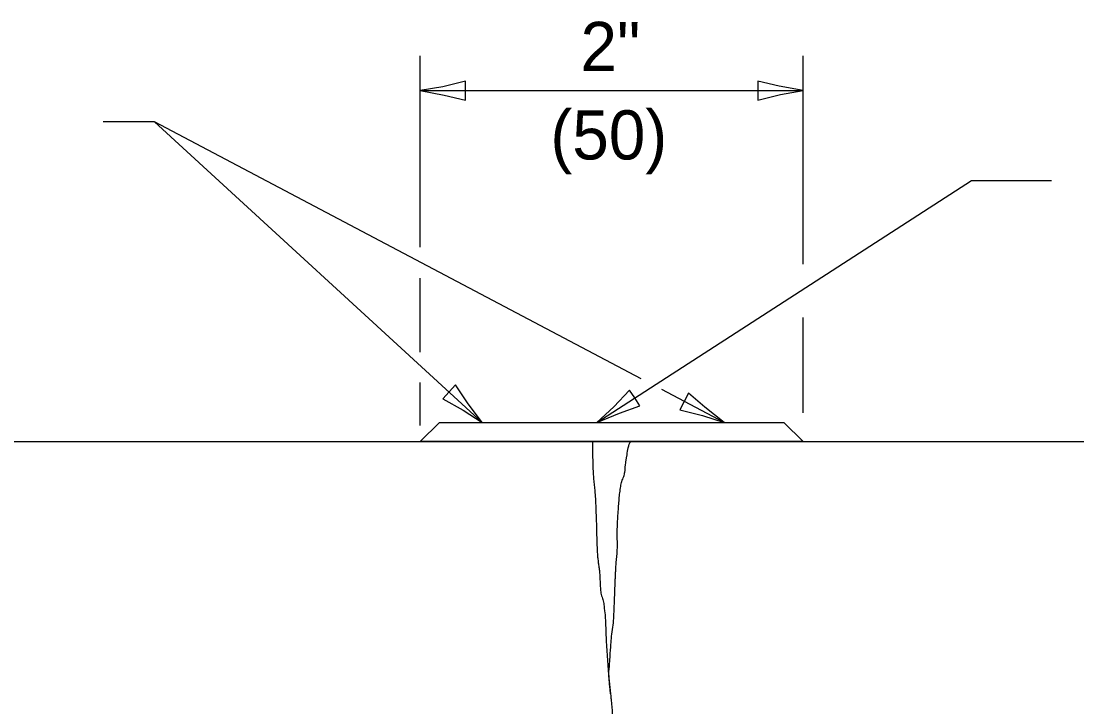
# Model space of a CAD drawing. Extents: x 2262616 to 2263246, y -3123503 to -3123103.
# Drawn here: x 2262939.1 to 2263004.6, y -3123214.3 to -3123171.7 of the extents above; entities that cross this region are included whole.
import ezdxf

# ---------------------------------------------------------------- set-up
doc = ezdxf.new("R2010")
doc.units = 0
for name, color, linetype in [('RD_Pr_Roadway_Dimensions', 7, 'Continuous'), ('RD_Pr_Roadway_Items', 7, 'Continuous'), ('RD_Pr_Roadway_Notes', 7, 'Continuous'), ('SH_General_Details', 7, 'Continuous')]:
    doc.layers.add(name, color=color, linetype=linetype)

msp = doc.modelspace()

# ---------------------------------------------------------------- linework, layer by layer
at = {"layer": 'RD_Pr_Roadway_Dimensions'}
for p, q in [((2262963.831, -3123185.745), (2262963.831, -3123173.885)), ((2262987.584, -3123186.809), (2262987.584, -3123173.885)), ((2262963.832, -3123176.042), (2262987.584, -3123176.042)), ((2262963.831, -3123192.265), (2262963.831, -3123187.671)), ((2262987.584, -3123196.021), (2262987.584, -3123190.117)), ((2262963.831, -3123196.804), (2262963.831, -3123194.134))]:
    msp.add_line(p, q, dxfattribs=at)
for points in [[(2262966.63, -3123176.627), (2262966.632, -3123176.042), (2262966.632, -3123175.456), (2262965.231, -3123175.8), (2262963.832, -3123176.042), (2262965.325, -3123176.313)], [(2262984.785, -3123175.456), (2262984.784, -3123176.042), (2262984.784, -3123176.627), (2262986.184, -3123176.284), (2262987.584, -3123176.042), (2262986.091, -3123175.77)]]:
    msp.add_lwpolyline(points, close=True, dxfattribs=at)
at = {"layer": 'RD_Pr_Roadway_Items'}
msp.add_line((2262795.193, -3123197.805), (2263014.898, -3123197.805), dxfattribs=at)
msp.add_lwpolyline([(2262963.832, -3123197.805), (2262965.019, -3123196.617), (2262986.396, -3123196.617), (2262987.584, -3123197.805)], close=True, dxfattribs=at)
for points in [[(2262974.52, -3123197.805), (2262974.558, -3123199.679), (2262974.581, -3123200.054), (2262974.617, -3123200.428), (2262974.656, -3123200.802), (2262974.686, -3123201.177), (2262974.729, -3123202.034), (2262974.772, -3123203.447), (2262974.815, -3123204.688), (2262974.836, -3123204.967), (2262974.871, -3123205.246), (2262974.91, -3123205.524), (2262974.944, -3123205.802), (2262974.969, -3123206.133), (2262974.985, -3123206.465), (2262975.002, -3123206.797), (2262975.029, -3123207.128), (2262975.062, -3123207.291), (2262975.113, -3123207.45), (2262975.164, -3123207.609), (2262975.201, -3123207.771), (2262975.243, -3123208.091), (2262975.279, -3123208.412), (2262975.329, -3123209.056), (2262975.372, -3123210.254), (2262975.457, -3123211.452), (2262975.543, -3123212.652), (2262975.639, -3123213.45)], [(2262997.084, -3123251.246), (2262998.686, -3123248.343), (2263001.166, -3123245.059), (2263001.634, -3123243.92), (2263002.506, -3123242.312), (2263003.175, -3123240.838), (2263003.779, -3123239.364), (2263004.449, -3123236.618), (2263005.319, -3123233.736), (2263006.793, -3123231.191), (2263008.334, -3123228.712), (2263009.473, -3123227.037), (2263011.015, -3123225.161), (2263012.555, -3123223.621), (2263013.694, -3123221.543), (2263014.364, -3123219.801), (2263014.699, -3123219.065), (2263014.901, -3123215.781), (2263014.901, -3123212.699), (2263014.23, -3123207.875), (2263014.163, -3123206.536), (2263014.23, -3123203.655), (2263014.498, -3123202.382), (2263014.699, -3123201.31), (2263014.898, -3123197.805)]]:
    msp.add_spline(points, degree=3, dxfattribs=at)
for points in [[(2262975.639, -3123213.45), (2262975.598, -3123213.07), (2262975.556, -3123212.69), (2262975.543, -3123212.309), (2262975.533, -3123212.038), (2262975.567, -3123211.766), (2262975.585, -3123211.495), (2262975.612, -3123211.096), (2262975.639, -3123210.696), (2262975.671, -3123210.297), (2262975.715, -3123209.739), (2262975.813, -3123209.186), (2262975.843, -3123208.627), (2262975.861, -3123208.299), (2262975.873, -3123207.971), (2262975.886, -3123207.643), (2262975.9, -3123207.257), (2262975.913, -3123206.871), (2262975.929, -3123206.486), (2262975.94, -3123206.2), (2262975.956, -3123205.915), (2262975.971, -3123205.63), (2262975.991, -3123205.258), (2262976.037, -3123204.888), (2262976.057, -3123204.517), (2262976.079, -3123204.09), (2262976.041, -3123203.661), (2262976.057, -3123203.233), (2262976.074, -3123202.747), (2262976.108, -3123202.262), (2262976.142, -3123201.777), (2262976.171, -3123201.376), (2262976.214, -3123200.976), (2262976.271, -3123200.578), (2262976.314, -3123200.269), (2262976.473, -3123199.985), (2262976.527, -3123199.679), (2262976.554, -3123199.524), (2262976.544, -3123199.365), (2262976.57, -3123199.208), (2262976.648, -3123198.73), (2262976.748, -3123197.989), (2262976.895, -3123197.805)], [(2262975.639, -3123213.45), (2262975.65, -3123213.555), (2262975.661, -3123213.66), (2262975.671, -3123213.765), (2262975.685, -3123213.908), (2262975.701, -3123214.05), (2262975.714, -3123214.193), (2262975.74, -3123214.492), (2262975.751, -3123214.792), (2262975.757, -3123215.092), (2262975.766, -3123215.463), (2262975.749, -3123215.834), (2262975.757, -3123216.205), (2262975.765, -3123216.534), (2262975.781, -3123216.862), (2262975.8, -3123217.19), (2262975.819, -3123217.504), (2262975.872, -3123217.817), (2262975.886, -3123218.131), (2262975.906, -3123218.602), (2262975.899, -3123219.074), (2262975.886, -3123219.545), (2262975.867, -3123220.23), (2262975.85, -3123220.916), (2262975.8, -3123221.6), (2262975.764, -3123222.101), (2262975.709, -3123222.598), (2262975.671, -3123223.098), (2262975.622, -3123223.726), (2262975.578, -3123224.353), (2262975.543, -3123224.983), (2262975.51, -3123225.554), (2262975.504, -3123226.124), (2262975.5, -3123226.695), (2262975.496, -3123227.266), (2262975.496, -3123227.837), (2262975.543, -3123228.408), (2262975.578, -3123228.838), (2262975.633, -3123229.263), (2262975.671, -3123229.692), (2262975.717, -3123230.205), (2262975.755, -3123230.72), (2262975.8, -3123231.233), (2262975.842, -3123231.706), (2262975.938, -3123232.173), (2262975.971, -3123232.646), (2262976.002, -3123233.088), (2262975.987, -3123233.531), (2262975.971, -3123233.973), (2262975.95, -3123234.544), (2262975.916, -3123235.115), (2262975.886, -3123235.686), (2262975.861, -3123236.144), (2262975.821, -3123236.6), (2262975.757, -3123237.056)]]:
    msp.add_open_spline(points, degree=3, dxfattribs=at)
at = {"layer": 'RD_Pr_Roadway_Notes'}
for p, q in [((2262947.349, -3123177.984), (2262944.163, -3123177.984)), ((2262947.349, -3123177.984), (2262967.684, -3123196.618)), ((2262977.548, -3123193.909), (2262947.349, -3123177.984)), ((2262974.79, -3123196.618), (2262998.038, -3123181.614)), ((2262998.038, -3123181.614), (2263002.993, -3123181.614)), ((2262982.685, -3123196.618), (2262978.829, -3123194.584))]:
    msp.add_line(p, q, dxfattribs=at)
for points in [[(2262966.017, -3123194.295), (2262965.62, -3123194.726), (2262965.224, -3123195.158), (2262966.489, -3123195.851), (2262967.684, -3123196.618), (2262966.767, -3123195.409)], [(2262977.458, -3123195.592), (2262977.142, -3123195.099), (2262976.825, -3123194.607), (2262975.834, -3123195.655), (2262974.79, -3123196.618), (2262976.191, -3123196.036)], [(2262980.483, -3123194.794), (2262980.208, -3123195.312), (2262979.935, -3123195.829), (2262981.334, -3123196.179), (2262982.685, -3123196.618), (2262981.491, -3123195.681)]]:
    msp.add_lwpolyline(points, close=True, dxfattribs=at)
at = {"layer": 'SH_General_Details'}
for p, q in [((2262965.019, -3123196.617), (2262963.832, -3123197.805)), ((2262965.019, -3123196.617), (2262986.396, -3123196.617)), ((2262986.396, -3123196.617), (2262987.584, -3123197.805))]:
    msp.add_line(p, q, dxfattribs=at)

# ---------------------------------------------------------------- texts
at = {"layer": 'RD_Pr_Roadway_Dimensions'}
for s, p in [('2"', (2262973.774, -3123174.823)), ('(50)', (2262971.906, -3123180.309))]:
    msp.add_text(s, height=3.048, dxfattribs=at).set_placement(p)

doc.saveas('drawing.dxf')
